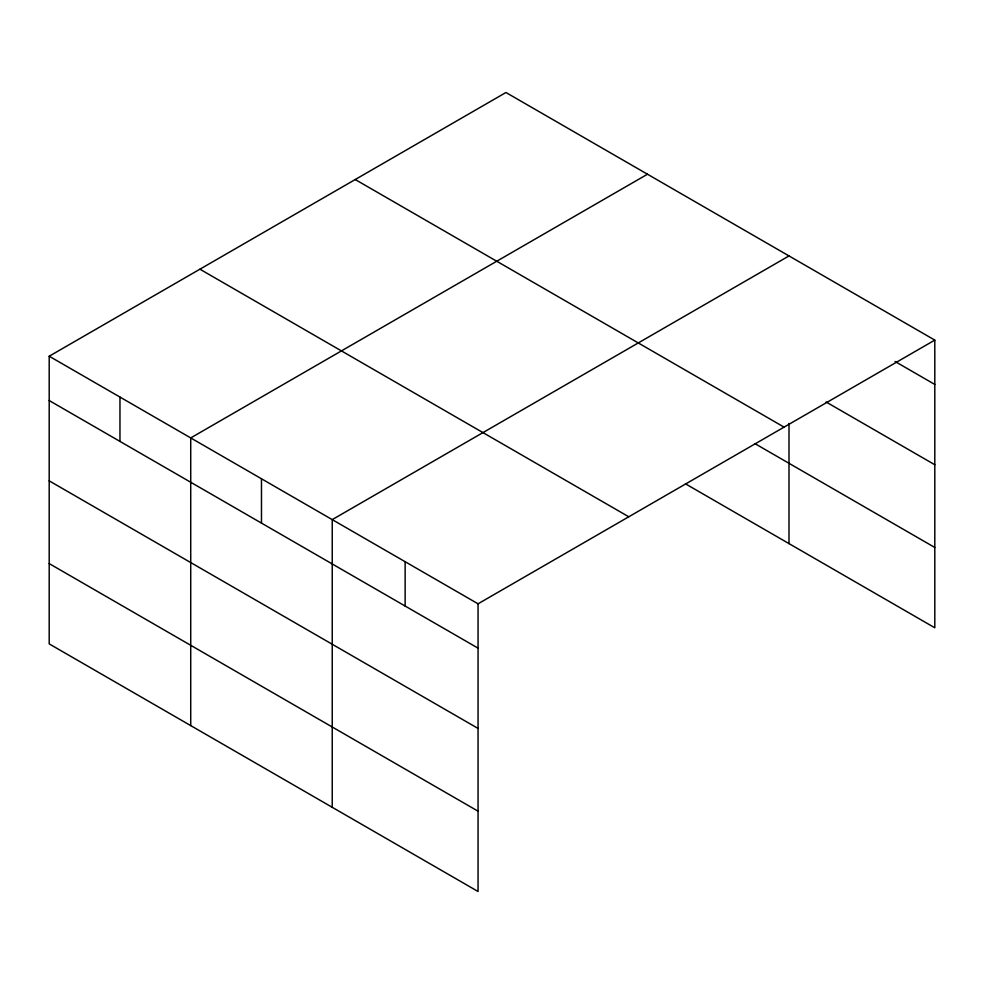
<?xml version="1.0" encoding="UTF-8"?>
<svg xmlns="http://www.w3.org/2000/svg" width="984" height="984" viewBox="0 0 984 984"><rect width="100%" height="100%" fill="white"/><g stroke="black" fill="none" stroke-linecap="round" stroke-linejoin="round"><path stroke-width="1.48" d="M934.8 340.107L505.948 92.508L49.2 356.22L49.2 643.893L478.052 891.492L478.052 603.807L934.8 340.107L934.8 627.78L685.479 483.833M647.472 174.217L190.724 437.917L190.724 725.602M788.996 255.926L332.235 519.626L332.235 807.311M895.034 361.472L934.8 384.437M826.105 401.989L934.8 464.743M355.224 179.531L784.076 427.13M754.925 443.624L934.8 547.473M199.924 269.198L628.776 516.784M49.2 356.22L478.052 603.807M49.2 400.549L478.052 648.136M49.2 480.856L478.052 728.443M49.2 563.586L478.052 811.185M788.996 423.464L788.996 543.598M405.137 561.716L405.137 606.046M261.473 478.777L261.473 523.107M119.962 397.069L119.962 441.398"/></g></svg>
